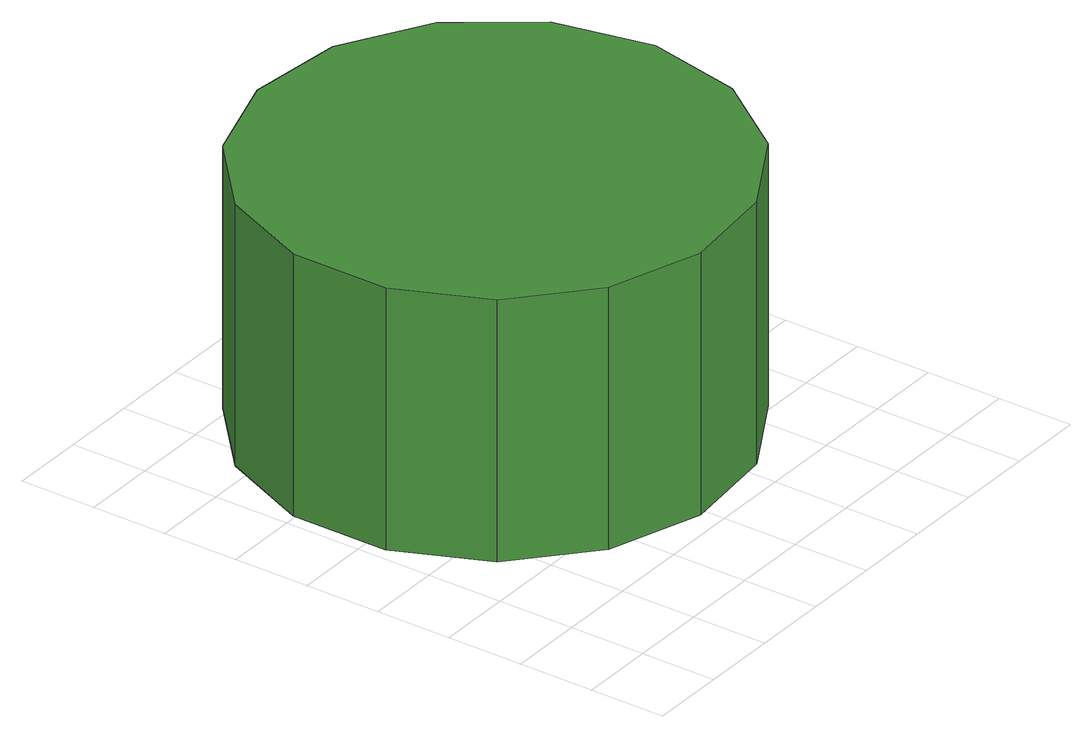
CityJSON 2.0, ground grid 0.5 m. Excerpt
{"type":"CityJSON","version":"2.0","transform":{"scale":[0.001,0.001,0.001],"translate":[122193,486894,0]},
"CityObjects":{
"tree1":{"type":"SolitaryVegetationObject","attributes":{"function":"something"},"geometry":[{"type":"MultiSurface","lod":"1","boundaries":[[[0,1,2,3,4,5,6,7,8,9,10,11,12,13,14]],[[15,16,17,18,19,20,21,22,23,24,25,26,27,28,29]],[[0,29,28,1]],[[1,28,27,2]],[[2,27,26,3]],[[3,26,25,4]],[[4,25,24,5]],[[5,24,23,6]],[[6,23,22,7]],[[7,22,21,8]],[[8,21,20,9]],[[9,20,19,10]],[[10,19,18,11]],[[11,18,17,12]],[[12,17,16,13]],[[13,16,15,14]],[[14,15,29,0]]]}]}
},
"vertices":[
[3188,2191,1957],[3052,2828,1957],[2669,3355,1957],[2105,3680,1957],[1457,3748,1957],[838,3547,1957],[354,3111,1957],[89,2516,1957],[89,1865,1957],[354,1270,1957],[838,834,1957],[1457,633,1957],[2105,701,1957],[2669,1026,1957],[3052,1553,1957],[3052,1553,215],[2669,1026,215],[2105,701,215],[1457,633,215],[838,834,215],[354,1270,215],[89,1865,215],[89,2516,215],[354,3111,215],[838,3547,215],[1457,3748,215],[2105,3680,215],[2669,3355,215],[3052,2828,215],[3188,2191,215]
]}
